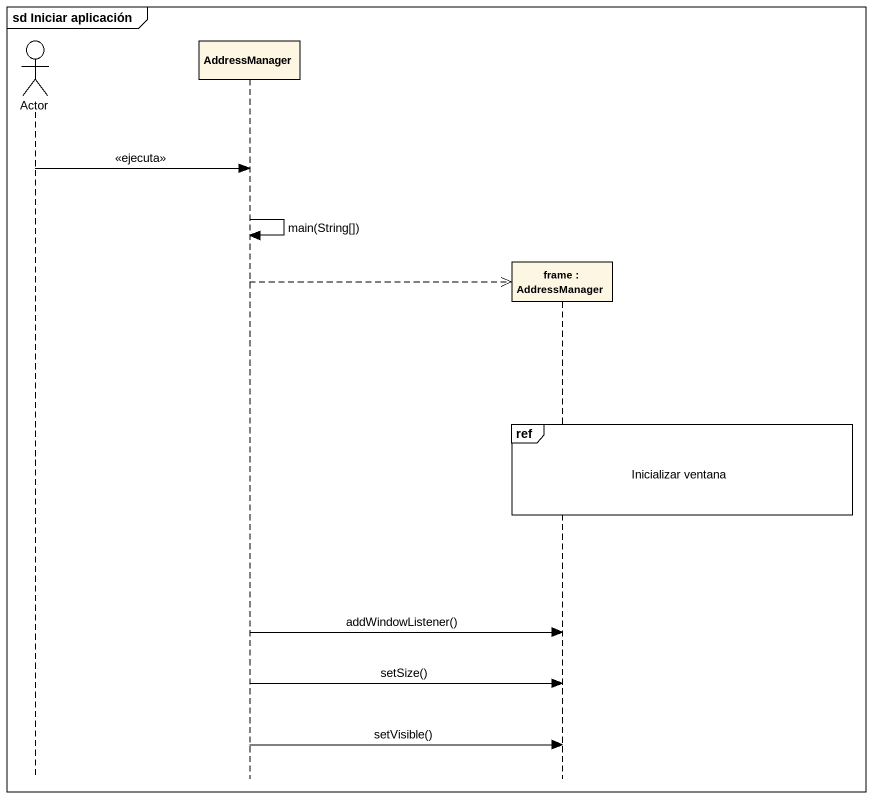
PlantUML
@startuml
mainframe sd Iniciar aplicación
hide footbox
actor "Actor" as Actor_
participant AddressManager
participant "frame : AddressManager" as frame_

Actor_ -> AddressManager : <<ejecuta>>
AddressManager -> AddressManager : main(String[])
AddressManager -->> frame_ **
ref over frame_ : Inicializar ventana
AddressManager -> frame_ : addWindowListener()
AddressManager -> frame_ : setSize()
AddressManager -> frame_ : setVisible()
@enduml
